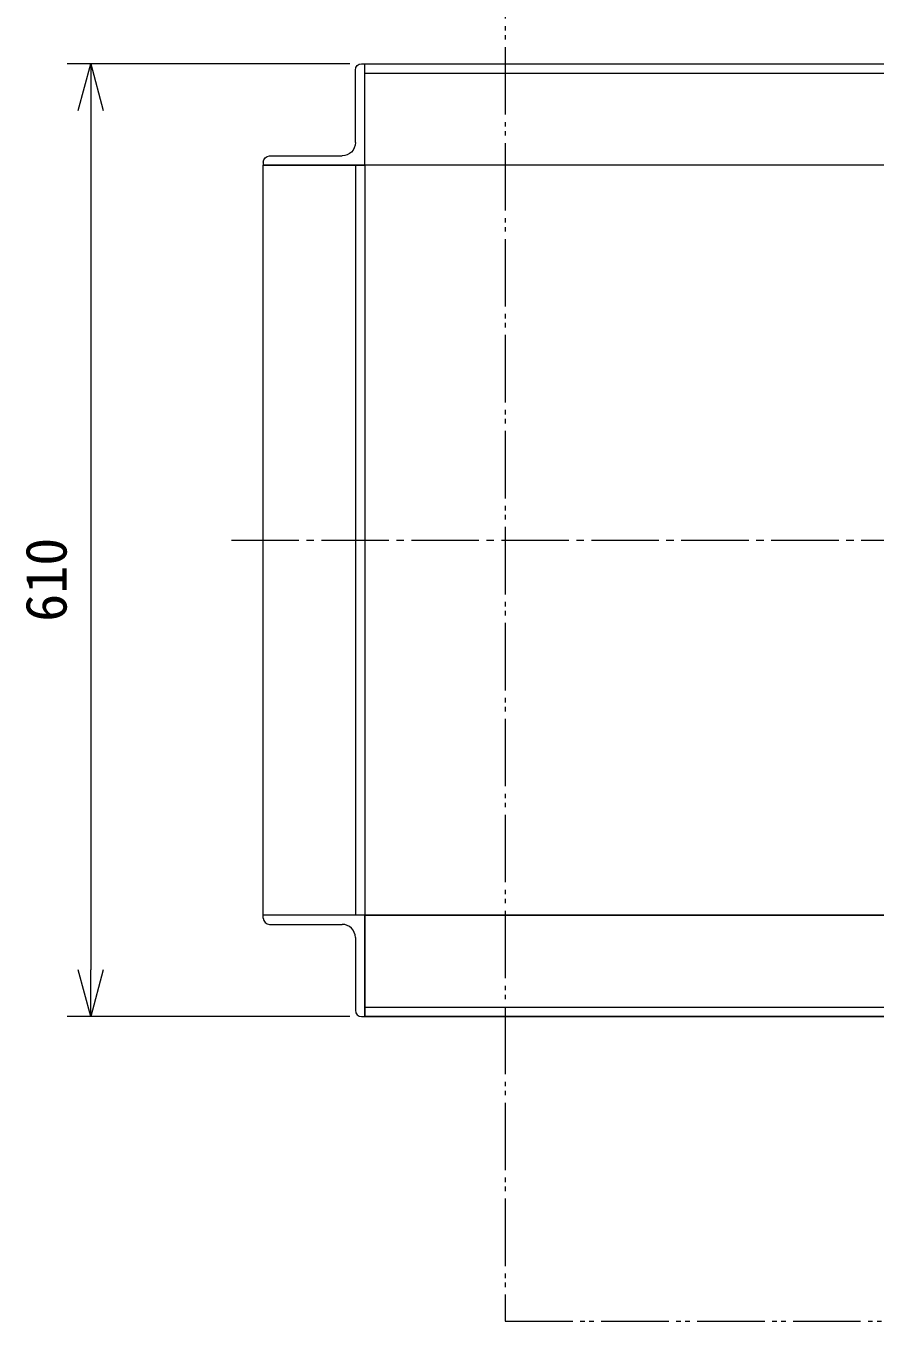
# Model space of a CAD drawing. Units: millimetres at full size. Extents: x -24503 to 24503, y -7436 to 7436.
# Drawn here: x -20974 to -20430, y 6037 to 6866 of the extents above; entities that cross this region are included whole.
import ezdxf
from ezdxf.enums import TextEntityAlignment as Align

# ---------------------------------------------------------------- set-up
doc = ezdxf.new("R2010")
doc.units = ezdxf.units.MM
doc.header["$LTSCALE"] = 4.8
doc.linetypes.add('CHAIN2', pattern=[12, 9, -1, 1, -1])
doc.linetypes.add('DOUBLE_CHAIN2', pattern=[12.8, 9, -1, 0.6, -0.6, 0.6, -1])
for name, color, linetype, lineweight in [('0-2_08_DIM', 3, 'Continuous', 9), ('0-3_06_PHANTOM', 7, 'DOUBLE_CHAIN2', 9), ('0-4_0', 2, 'Continuous', 9), ('0-5_01_NORMAL', 134, 'Continuous', 9), ('0-6_05_CENTER', 2, 'CHAIN2', 9), ('0-7_04_HIDDEN', 7, 'Continuous', 9)]:
    doc.layers.add(name, color=color, linetype=linetype, lineweight=lineweight)
doc.styles.add('ＭＳ ゴシック', font='')
doc.styles.get('ＭＳ ゴシック').set_extended_font_data('MS Gothic')

# ---------------------------------------------------------------- blocks, each defined once
blk = doc.blocks.new('A$C402B3D07_1_1')
at = {"layer": '0-7_04_HIDDEN'}
for p, q in [((0, 0), (-65, 0)), ((-65, -2), (-65, 0)), ((0, 0), (0, -65)), ((-61, -6), (-14.5, -6)), ((-6, -14.5), (-6, -61)), ((-2, -65), (0, -65))]:
    blk.add_line(p, q, dxfattribs=at)
for centre, radius, start, end in [((-61, -2), 4, 180, 270), ((-14.5, -14.5), 8.5, 0, 90), ((-2, -61), 4, 180, 270)]:
    blk.add_arc(centre, radius, start, end, dxfattribs=at)
blk = doc.blocks.new('A$C64152858_1_1')
at = {"layer": '0-6_05_CENTER'}
blk.add_line((-1300.306, 60), (668.482, 60), dxfattribs=at)
at = {"layer": '0-7_04_HIDDEN'}
for p, q in [((-1215, 359), (-35, 359)), ((-1221, 300), (-1221, -180)), ((-1215, -239), (-35, -239))]:
    blk.add_line(p, q, dxfattribs=at)
for points in [[(-795, 300), (-1215, 300), (-1215, 365), (-35, 365), (-35, 300), (-315, 300)], [(-795, -180), (-1215, -180), (-1215, -245), (-35, -245), (-35, -180), (-315, -180)]]:
    blk.add_lwpolyline(points, dxfattribs=at)
blk.add_lwpolyline([(-1280, 300), (-1215, 300), (-1215, -180), (-1280, -180)], close=True, dxfattribs=at)
at = {"layer": '0-5_01_NORMAL', "xscale": -1, "rotation": 180}
blk.add_blockref('A$C402B3D07_1_1', (-1215, 300), dxfattribs=at)
at = {"layer": '0-5_01_NORMAL'}
blk.add_blockref('A$C402B3D07_1_1', (-1215, -180), dxfattribs=at)
blk = doc.blocks.new('_Open30')
at = {"layer": '0-2_08_DIM'}
blk.add_line((0, 0), (-1, 0), dxfattribs=at)
blk.add_lwpolyline([(-1, 0.26795), (0, 0), (-1, -0.26795)], dxfattribs=at)

msp = doc.modelspace()

# ---------------------------------------------------------------- linework, layer by layer
at = {"layer": '0-2_08_DIM', "color": 4}
for p, q in [((-20766.335, 6841.609), (-20947.311, 6841.609)), ((-20932.311, 6811.609), (-20932.311, 6261.609)), ((-20766.335, 6231.609), (-20947.311, 6231.609))]:
    msp.add_line(p, q, dxfattribs=at)
at = {"layer": '0-3_06_PHANTOM'}
msp.add_lwpolyline([(-20666.835, 6036.609), (-19666.835, 6036.609), (-19666.835, 7036.609), (-20666.835, 7036.609)], close=True, dxfattribs=at)
at = {"layer": '0-4_0', "color": 134}
for points in [[(-20336.835, 6776.609), (-20756.835, 6776.609), (-20756.835, 6841.609), (-19776.835, 6841.609), (-19776.835, 6776.609), (-19856.835, 6776.609)], [(-19856.835, 6296.609), (-19776.835, 6296.609), (-19776.835, 6231.609), (-20756.835, 6231.609), (-20756.835, 6296.609), (-20336.835, 6296.609)]]:
    msp.add_lwpolyline(points, dxfattribs=at)
msp.add_lwpolyline([(-20821.835, 6776.609), (-20756.835, 6776.609), (-20756.835, 6296.609), (-20821.835, 6296.609)], close=True, dxfattribs=at)

# ---------------------------------------------------------------- block references
at = {"layer": '0-2_08_DIM', "xscale": 30, "yscale": 30}
for p, rotation in [((-20932.311, 6841.609), 90), ((-20932.311, 6231.609), 270)]:
    msp.add_blockref('_Open30', p, dxfattribs=dict(at, rotation=rotation))
at = {"layer": '0-7_04_HIDDEN'}
msp.add_blockref('A$C64152858_1_1', (-19541.835, 6476.609), dxfattribs=at)

# ---------------------------------------------------------------- texts
at = {"layer": '0-2_08_DIM', "color": 4, "style": 'ＭＳ ゴシック'}
msp.add_text('610', height=26.39, rotation=90, dxfattribs=at).set_placement((-20939.811, 6484.324), align=Align.BOTTOM_LEFT)

doc.saveas('drawing.dxf')
